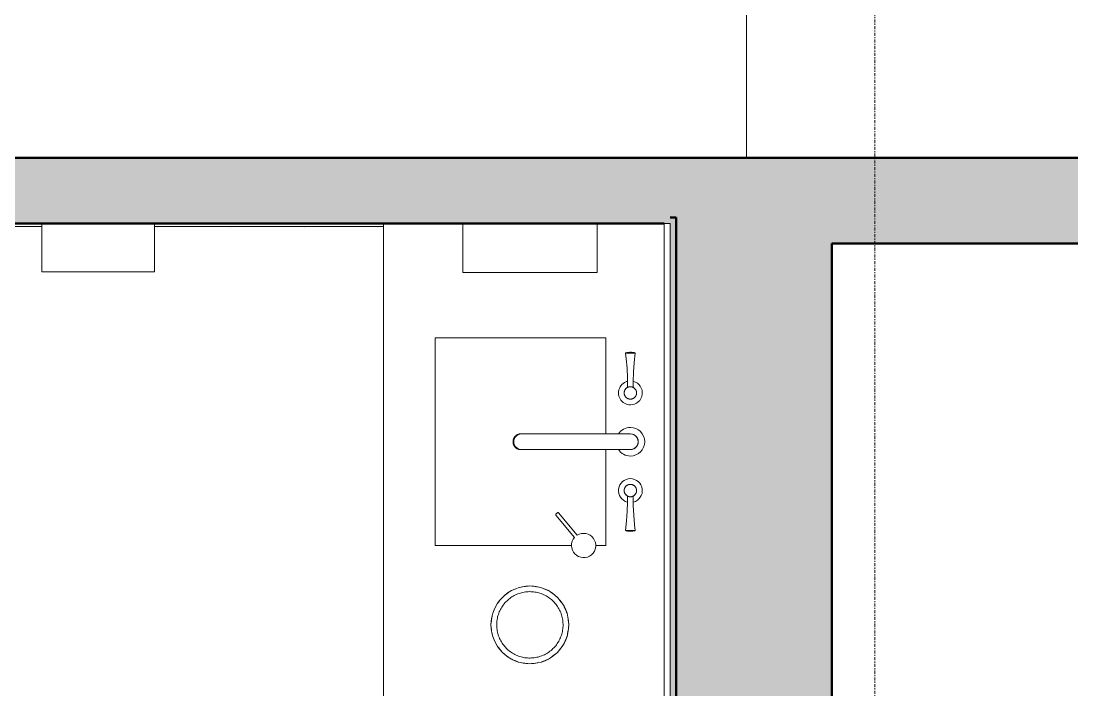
# Model space of a CAD drawing. Header units: inches. Extents: x -1106 to 1409, y -1111 to 918.
# Drawn here: x 545.2 to 631.3, y -92 to -37.2 of the extents above; entities that cross this region are included whole.
import ezdxf

# ---------------------------------------------------------------- set-up
doc = ezdxf.new("R2010")
doc.units = ezdxf.units.IN
doc.header["$MEASUREMENT"] = 0
doc.linetypes.add('Grid Line 1_4_', pattern=[0.4375, 0.25, -0.0625, 0.0625, -0.0625])
for name, color, linetype, lineweight in [('A-FLOR-LEVL', 51, 'Continuous', 9), ('A-WALL-PATT', 111, 'Continuous', 13), ('I-WALL', 2, 'Continuous', 13), ('P-SANR-FIXT', 6, 'Continuous', 9), ('Q-CASE', 31, 'Continuous', 9), ('Q-SPCQ', 91, 'Continuous', 13), ('S-GRID', 1, 'Continuous', 9)]:
    doc.layers.add(name, color=color, linetype=linetype, lineweight=lineweight)

# ---------------------------------------------------------------- blocks, each defined once
blk = doc.blocks.new('Dyson Airblade V AB12 - Airblade V AB12 White-1423792-7TH FLOOR TELECOM UNDERFLOOR ROUTING PLAN')
at = {"layer": 'Q-SPCQ', "color": 53, "lineweight": 9}
for p, q in [((546.936, -53.744), (546.936, -57.703)), ((546.936, -53.744), (546.936, -57.703)), ((556.147, -57.703), (556.147, -53.744)), ((556.147, -53.744), (556.147, -57.703)), ((546.936, -57.703), (556.147, -57.703)), ((556.147, -57.703), (546.936, -57.703))]:
    blk.add_line(p, q, dxfattribs=at)
blk = doc.blocks.new('Faucet-Bath_Deck-Mount_Transitional_Nexus_TB794DD_TOTO - TB794DD-V7-7TH FLOOR TELECOM UNDERFLOOR ROUTING PLAN')
at = {"layer": 'P-SANR-FIXT', "color": 53}
for p, q in [((-7.267, 0.314), (-7.267, 0.231)), ((-7.267, 0.231), (-7.267, 0.275)), ((7.267, 0.229), (7.267, 0.315)), ((-7.267, -0.231), (-7.267, -0.314)), ((7.267, -0.229), (7.267, -0.275)), ((7.267, -0.315), (7.267, -0.229)), ((-0.646, -1.855), (-0.646, -6.874)), ((0.646, -6.874), (0.646, -1.855)), ((-0.646, -8.905), (-0.646, -8.915)), ((-0.646, -8.915), (-0.646, -8.979)), ((0.646, -8.915), (0.646, -8.905)), ((0.646, -8.979), (0.646, -8.915))]:
    blk.add_line(p, q, dxfattribs=at)
at = {"layer": 'P-SANR-FIXT', "color": 53, "flags": 128}
for points in [[(-7.328, 0), (-7.326, 0.079), (-7.321, 0.157), (-7.313, 0.235), (-7.302, 0.313), (-7.293, 0.367)], [(-7.293, 0.367), (-7.293, 0.368), (-7.292, 0.369), (-7.292, 0.37), (-7.292, 0.371), (-7.291, 0.372), (-7.291, 0.373), (-7.291, 0.374), (-7.29, 0.375), (-7.289, 0.376), (-7.289, 0.377), (-7.288, 0.378), (-7.288, 0.379), (-7.287, 0.38), (-7.286, 0.381), (-7.285, 0.381), (-7.285, 0.382), (-7.284, 0.383), (-7.283, 0.384), (-7.282, 0.384), (-7.281, 0.385), (-7.28, 0.385), (-7.279, 0.386), (-7.278, 0.387), (-7.277, 0.387), (-7.276, 0.387), (-7.275, 0.388), (-7.274, 0.388), (-7.273, 0.388), (-7.272, 0.389), (-7.271, 0.389), (-7.27, 0.389), (-7.269, 0.389), (-7.268, 0.389), (-7.267, 0.389), (-7.267, 0.389)], [(-7.267, 0.389), (-6.488, 0.306), (-5.707, 0.254), (-4.924, 0.233), (-4.451, 0.236)], [(-3.491, 0), (-3.491, 0.02), (-3.493, 0.041), (-3.495, 0.061), (-3.497, 0.081), (-3.501, 0.101), (-3.506, 0.121), (-3.511, 0.141), (-3.517, 0.16), (-3.524, 0.179), (-3.531, 0.198), (-3.539, 0.217), (-3.548, 0.235), (-3.558, 0.253), (-3.569, 0.27), (-3.58, 0.287), (-3.592, 0.304), (-3.604, 0.32), (-3.617, 0.336), (-3.631, 0.351), (-3.645, 0.365), (-3.66, 0.379), (-3.676, 0.392), (-3.692, 0.405), (-3.708, 0.417), (-3.725, 0.428), (-3.742, 0.439), (-3.76, 0.449), (-3.778, 0.458), (-3.797, 0.467), (-3.816, 0.474), (-3.835, 0.481), (-3.854, 0.488), (-3.874, 0.493), (-3.893, 0.498), (-3.913, 0.502), (-3.934, 0.505), (-3.954, 0.507), (-3.974, 0.508), (-3.995, 0.509), (-4.015, 0.509), (-4.035, 0.508), (-4.055, 0.506), (-4.076, 0.503), (-4.096, 0.5), (-4.116, 0.496), (-4.135, 0.491), (-4.155, 0.485), (-4.174, 0.478), (-4.193, 0.471), (-4.212, 0.463), (-4.23, 0.454), (-4.248, 0.444), (-4.266, 0.434), (-4.283, 0.423), (-4.3, 0.412), (-4.316, 0.399), (-4.332, 0.386), (-4.347, 0.373), (-4.361, 0.359), (-4.375, 0.344), (-4.389, 0.329), (-4.402, 0.313), (-4.414, 0.296), (-4.425, 0.28), (-4.436, 0.262), (-4.446, 0.245), (-4.456, 0.227), (-4.464, 0.208), (-4.472, 0.19), (-4.48, 0.171), (-4.486, 0.151), (-4.492, 0.132), (-4.497, 0.112), (-4.501, 0.092), (-4.504, 0.072), (-4.506, 0.052), (-4.508, 0.031), (-4.509, 0.011), (-4.509, 0)], [(4.509, 0), (4.509, 0.02), (4.507, 0.041), (4.505, 0.061), (4.503, 0.081), (4.499, 0.101), (4.494, 0.121), (4.489, 0.141), (4.483, 0.16), (4.476, 0.179), (4.469, 0.198), (4.461, 0.217), (4.452, 0.235), (4.442, 0.253), (4.431, 0.27), (4.42, 0.287), (4.408, 0.304), (4.396, 0.32), (4.383, 0.336), (4.369, 0.351), (4.355, 0.365), (4.34, 0.379), (4.324, 0.392), (4.308, 0.405), (4.292, 0.417), (4.275, 0.428), (4.258, 0.439), (4.24, 0.449), (4.222, 0.458), (4.203, 0.467), (4.184, 0.474), (4.165, 0.481), (4.146, 0.488), (4.126, 0.493), (4.107, 0.498), (4.087, 0.502), (4.066, 0.505), (4.046, 0.507), (4.026, 0.508), (4.005, 0.509), (3.985, 0.509), (3.965, 0.508), (3.945, 0.506), (3.924, 0.503), (3.904, 0.5), (3.884, 0.496), (3.865, 0.491), (3.845, 0.485), (3.826, 0.478), (3.807, 0.471), (3.788, 0.463), (3.77, 0.454), (3.752, 0.444), (3.734, 0.434), (3.717, 0.423), (3.7, 0.412), (3.684, 0.399), (3.668, 0.386), (3.653, 0.373), (3.639, 0.359), (3.625, 0.344), (3.611, 0.329), (3.598, 0.313), (3.586, 0.296), (3.575, 0.28), (3.564, 0.262), (3.554, 0.245), (3.544, 0.227), (3.536, 0.208), (3.528, 0.19), (3.52, 0.171), (3.514, 0.151), (3.508, 0.132), (3.503, 0.112), (3.499, 0.092), (3.496, 0.072), (3.494, 0.052), (3.492, 0.031), (3.491, 0.011), (3.491, 0)], [(4.451, 0.236), (5.234, 0.238), (6.017, 0.271), (6.797, 0.335), (7.267, 0.389)], [(7.267, 0.389), (7.268, 0.389), (7.269, 0.389), (7.27, 0.389), (7.271, 0.389), (7.272, 0.389), (7.273, 0.389), (7.274, 0.388), (7.275, 0.388), (7.276, 0.388), (7.277, 0.387), (7.278, 0.387), (7.279, 0.386), (7.28, 0.386), (7.281, 0.385), (7.282, 0.384), (7.283, 0.384), (7.284, 0.383), (7.284, 0.382), (7.285, 0.382), (7.286, 0.381), (7.287, 0.38), (7.287, 0.379), (7.288, 0.378), (7.289, 0.378), (7.289, 0.377), (7.29, 0.376), (7.29, 0.375), (7.291, 0.374), (7.291, 0.373), (7.292, 0.372), (7.292, 0.371), (7.292, 0.37), (7.293, 0.369), (7.293, 0.368), (7.293, 0.367)], [(7.293, 0.367), (7.306, 0.29), (7.316, 0.212), (7.323, 0.134), (7.327, 0.055), (7.328, 0)], [(7.328, 0), (7.326, -0.079), (7.321, -0.157), (7.313, -0.235), (7.302, -0.313), (7.293, -0.367)], [(-7.293, -0.367), (-7.306, -0.29), (-7.316, -0.212), (-7.323, -0.133), (-7.327, -0.055), (-7.328, 0)], [(-7.267, -0.389), (-7.268, -0.389), (-7.269, -0.389), (-7.27, -0.389), (-7.271, -0.389), (-7.272, -0.389), (-7.273, -0.389), (-7.274, -0.388), (-7.275, -0.388), (-7.276, -0.388), (-7.277, -0.387), (-7.278, -0.387), (-7.279, -0.386), (-7.28, -0.386), (-7.281, -0.385), (-7.282, -0.384), (-7.283, -0.384), (-7.284, -0.383), (-7.284, -0.382), (-7.285, -0.382), (-7.286, -0.381), (-7.287, -0.38), (-7.287, -0.379), (-7.288, -0.378), (-7.289, -0.377), (-7.289, -0.377), (-7.29, -0.376), (-7.29, -0.375), (-7.291, -0.374), (-7.291, -0.373), (-7.292, -0.372), (-7.292, -0.371), (-7.292, -0.37), (-7.293, -0.369), (-7.293, -0.367), (-7.293, -0.367)], [(-4.451, -0.236), (-5.234, -0.238), (-6.017, -0.271), (-6.797, -0.335), (-7.267, -0.389)], [(-4.509, 0), (-4.509, -0.02), (-4.507, -0.041), (-4.505, -0.061), (-4.503, -0.081), (-4.499, -0.101), (-4.494, -0.121), (-4.489, -0.141), (-4.483, -0.16), (-4.476, -0.179), (-4.469, -0.198), (-4.461, -0.217), (-4.452, -0.235), (-4.442, -0.253), (-4.431, -0.27), (-4.42, -0.287), (-4.408, -0.304), (-4.396, -0.32), (-4.383, -0.336), (-4.369, -0.351), (-4.355, -0.365), (-4.34, -0.379), (-4.324, -0.392), (-4.308, -0.405), (-4.292, -0.417), (-4.275, -0.428), (-4.258, -0.439), (-4.24, -0.449), (-4.222, -0.458), (-4.203, -0.467), (-4.184, -0.474), (-4.165, -0.481), (-4.146, -0.488), (-4.126, -0.493), (-4.107, -0.498), (-4.087, -0.502), (-4.066, -0.505), (-4.046, -0.507), (-4.026, -0.508), (-4.005, -0.509), (-3.985, -0.509), (-3.965, -0.508), (-3.945, -0.506), (-3.924, -0.503), (-3.904, -0.5), (-3.884, -0.496), (-3.865, -0.491), (-3.845, -0.485), (-3.826, -0.478), (-3.807, -0.471), (-3.788, -0.463), (-3.77, -0.454), (-3.752, -0.444), (-3.734, -0.434), (-3.717, -0.423), (-3.7, -0.412), (-3.684, -0.399), (-3.668, -0.386), (-3.653, -0.373), (-3.639, -0.359), (-3.625, -0.344), (-3.611, -0.329), (-3.598, -0.313), (-3.586, -0.296), (-3.575, -0.28), (-3.564, -0.262), (-3.554, -0.245), (-3.544, -0.227), (-3.536, -0.208), (-3.528, -0.19), (-3.52, -0.171), (-3.514, -0.151), (-3.508, -0.132), (-3.503, -0.112), (-3.499, -0.092), (-3.496, -0.072), (-3.494, -0.052), (-3.492, -0.031), (-3.491, -0.011), (-3.491, 0)], [(-0.646, 0), (-0.646, -0.002), (-0.646, -0.006), (-0.646, -0.014), (-0.646, -0.025), (-0.646, -0.039), (-0.646, -0.056), (-0.646, -0.076), (-0.646, -0.099), (-0.646, -0.125), (-0.646, -0.155), (-0.646, -0.186), (-0.646, -0.221), (-0.646, -0.259), (-0.646, -0.299), (-0.646, -0.342), (-0.646, -0.387), (-0.646, -0.435), (-0.646, -0.486), (-0.646, -0.539), (-0.646, -0.594), (-0.646, -0.651), (-0.646, -0.71), (-0.646, -0.772), (-0.646, -0.835), (-0.646, -0.9), (-0.646, -0.967), (-0.646, -1.035), (-0.646, -1.105), (-0.646, -1.176), (-0.646, -1.248), (-0.646, -1.322), (-0.646, -1.396), (-0.646, -1.472), (-0.646, -1.548), (-0.646, -1.625), (-0.646, -1.702), (-0.646, -1.78), (-0.646, -1.855)], [(0.646, -1.855), (0.646, -1.777), (0.646, -1.699), (0.646, -1.622), (0.646, -1.545), (0.646, -1.469), (0.646, -1.393), (0.646, -1.319), (0.646, -1.245), (0.646, -1.173), (0.646, -1.102), (0.646, -1.032), (0.646, -0.964), (0.646, -0.897), (0.646, -0.832), (0.646, -0.769), (0.646, -0.708), (0.646, -0.649), (0.646, -0.591), (0.646, -0.537), (0.646, -0.484), (0.646, -0.433), (0.646, -0.386), (0.646, -0.34), (0.646, -0.297), (0.646, -0.257), (0.646, -0.22), (0.646, -0.185), (0.646, -0.153), (0.646, -0.124), (0.646, -0.098), (0.646, -0.075), (0.646, -0.055), (0.646, -0.038), (0.646, -0.025), (0.646, -0.014), (0.646, -0.006), (0.646, -0.001), (0.646, 0)], [(3.491, 0), (3.491, -0.02), (3.493, -0.041), (3.495, -0.061), (3.497, -0.081), (3.501, -0.101), (3.506, -0.121), (3.511, -0.141), (3.517, -0.16), (3.524, -0.179), (3.531, -0.198), (3.539, -0.217), (3.548, -0.235), (3.558, -0.253), (3.569, -0.27), (3.58, -0.287), (3.592, -0.304), (3.604, -0.32), (3.617, -0.336), (3.631, -0.351), (3.645, -0.365), (3.66, -0.379), (3.676, -0.392), (3.692, -0.405), (3.708, -0.417), (3.725, -0.428), (3.742, -0.439), (3.76, -0.449), (3.778, -0.458), (3.797, -0.467), (3.816, -0.474), (3.835, -0.481), (3.854, -0.488), (3.874, -0.493), (3.893, -0.498), (3.913, -0.502), (3.934, -0.505), (3.954, -0.507), (3.974, -0.508), (3.995, -0.509), (4.015, -0.509), (4.035, -0.508), (4.055, -0.506), (4.076, -0.503), (4.096, -0.5), (4.116, -0.496), (4.135, -0.491), (4.155, -0.485), (4.174, -0.478), (4.193, -0.471), (4.212, -0.463), (4.23, -0.454), (4.248, -0.444), (4.266, -0.434), (4.283, -0.423), (4.3, -0.412), (4.316, -0.399), (4.332, -0.386), (4.347, -0.373), (4.361, -0.359), (4.375, -0.344), (4.389, -0.329), (4.402, -0.313), (4.414, -0.296), (4.425, -0.28), (4.436, -0.262), (4.446, -0.245), (4.456, -0.227), (4.464, -0.208), (4.472, -0.19), (4.48, -0.171), (4.486, -0.151), (4.492, -0.132), (4.497, -0.112), (4.501, -0.092), (4.504, -0.072), (4.506, -0.052), (4.508, -0.031), (4.509, -0.011), (4.509, 0)], [(7.267, -0.389), (6.488, -0.306), (5.707, -0.254), (4.924, -0.233), (4.451, -0.236)], [(7.293, -0.367), (7.293, -0.368), (7.292, -0.369), (7.292, -0.37), (7.292, -0.372), (7.291, -0.373), (7.291, -0.374), (7.29, -0.374), (7.29, -0.375), (7.289, -0.376), (7.289, -0.377), (7.288, -0.378), (7.288, -0.379), (7.287, -0.38), (7.286, -0.381), (7.285, -0.381), (7.285, -0.382), (7.284, -0.383), (7.283, -0.384), (7.282, -0.384), (7.281, -0.385), (7.28, -0.385), (7.279, -0.386), (7.278, -0.387), (7.277, -0.387), (7.276, -0.387), (7.275, -0.388), (7.274, -0.388), (7.273, -0.388), (7.272, -0.389), (7.271, -0.389), (7.27, -0.389), (7.269, -0.389), (7.268, -0.389), (7.267, -0.389), (7.267, -0.389)], [(-0.646, -6.874), (-0.646, -6.952), (-0.646, -7.03), (-0.646, -7.108), (-0.646, -7.186), (-0.646, -7.264), (-0.646, -7.341), (-0.646, -7.418), (-0.646, -7.494), (-0.646, -7.569), (-0.646, -7.643), (-0.646, -7.716), (-0.646, -7.788), (-0.646, -7.859), (-0.646, -7.928), (-0.646, -7.995), (-0.646, -8.061), (-0.646, -8.126), (-0.646, -8.188), (-0.646, -8.249), (-0.646, -8.307), (-0.646, -8.363), (-0.646, -8.417), (-0.646, -8.469), (-0.646, -8.519), (-0.646, -8.566), (-0.646, -8.61), (-0.646, -8.652), (-0.646, -8.691), (-0.646, -8.727), (-0.646, -8.761), (-0.646, -8.792), (-0.646, -8.819), (-0.646, -8.844), (-0.646, -8.866), (-0.646, -8.885), (-0.646, -8.901), (-0.646, -8.905)], [(0.646, -8.905), (0.646, -8.891), (0.646, -8.873), (0.646, -8.852), (0.646, -8.828), (0.646, -8.801), (0.646, -8.771), (0.646, -8.739), (0.646, -8.703), (0.646, -8.665), (0.646, -8.624), (0.646, -8.58), (0.646, -8.534), (0.646, -8.486), (0.646, -8.435), (0.646, -8.381), (0.646, -8.326), (0.646, -8.268), (0.646, -8.208), (0.646, -8.146), (0.646, -8.082), (0.646, -8.017), (0.646, -7.95), (0.646, -7.881), (0.646, -7.811), (0.646, -7.74), (0.646, -7.667), (0.646, -7.593), (0.646, -7.518), (0.646, -7.443), (0.646, -7.366), (0.646, -7.289), (0.646, -7.212), (0.646, -7.134), (0.646, -7.056), (0.646, -6.977), (0.646, -6.899), (0.646, -6.874)], [(-0.646, -8.979), (-0.646, -9.004), (-0.644, -9.03), (-0.641, -9.055), (-0.638, -9.081), (-0.633, -9.106), (-0.628, -9.13), (-0.621, -9.155), (-0.613, -9.179), (-0.605, -9.204), (-0.595, -9.227), (-0.584, -9.25), (-0.573, -9.273), (-0.561, -9.296), (-0.547, -9.318), (-0.533, -9.339), (-0.518, -9.36), (-0.502, -9.38), (-0.486, -9.399), (-0.468, -9.418), (-0.45, -9.436), (-0.431, -9.454), (-0.411, -9.47), (-0.391, -9.486), (-0.37, -9.501), (-0.349, -9.515), (-0.327, -9.529), (-0.304, -9.541), (-0.281, -9.553), (-0.258, -9.563), (-0.234, -9.573), (-0.21, -9.582), (-0.185, -9.589), (-0.16, -9.596), (-0.135, -9.602), (-0.11, -9.607), (-0.084, -9.611), (-0.059, -9.613), (-0.033, -9.615), (-0.007, -9.616), (0, -9.616)], [(0, -9.616), (0.026, -9.616), (0.052, -9.614), (0.077, -9.612), (0.103, -9.608), (0.128, -9.603), (0.153, -9.598), (0.178, -9.591), (0.203, -9.584), (0.227, -9.575), (0.251, -9.566), (0.275, -9.555), (0.298, -9.544), (0.321, -9.532), (0.343, -9.519), (0.365, -9.505), (0.386, -9.49), (0.406, -9.475), (0.426, -9.458), (0.445, -9.441), (0.463, -9.423), (0.481, -9.404), (0.498, -9.385), (0.514, -9.365), (0.529, -9.345), (0.544, -9.323), (0.557, -9.302), (0.57, -9.279), (0.581, -9.257), (0.592, -9.234), (0.602, -9.21), (0.611, -9.186), (0.619, -9.162), (0.626, -9.137), (0.632, -9.112), (0.637, -9.087), (0.641, -9.062), (0.643, -9.037), (0.645, -9.011), (0.646, -8.986), (0.646, -8.979)]]:
    blk.add_lwpolyline(points, dxfattribs=at)
at = {"layer": 'P-SANR-FIXT', "color": 53}
for centre, radius, start, end in [((-4, 0), 0.979, 0, 165), ((0, 0), 1.174, 0, 180), ((4, 0), 0.979, 15, 180), ((-4, 0), 0.509, 166.18526, 180), ((-4, 0), 0.509, 76.87909, 164.2558), ((-4, 0), 0.509, 0, 75), ((0, 0), 0.646, 90, 195), ((0, 0), 0.644, 360, 180), ((0, 0), 0.646, 348.7314, 90), ((4, 0), 0.979, 180, 345), ((4, 0), 0.509, 15.7442, 180), ((4, 0), 0.509, 360, 13.81474), ((-4, 0), 0.979, 195, 210), ((-4, 0), 0.979, 210.23823, 329.76177), ((-4, 0), 0.509, 180, 193.81474), ((-4, 0), 0.509, 195.7442, 255), ((-4, 0), 0.509, 255.76094, 0), ((-4, 0), 0.979, 330, 360), ((0, 0), 1.174, 180, 237.17584), ((0, 0), 0.644, 180, 195), ((0, 0), 0.644, 350.61143, 360), ((0, 0), 1.174, 302.82416, 360), ((4, 0), 0.509, 180, 344.2558), ((4, 0), 0.509, 346.18526, 360)]:
    blk.add_arc(centre, radius, start, end, dxfattribs=at)
for major_axis, start_param, end_param in [((-0.646, 0), 6.169751, 7.853982), ((0.646, 0), 3.141593, 3.355129), ((0.646, 0), 4.712389, 6.407113)]:
    blk.add_ellipse((0, -8.915), major_axis=major_axis, ratio=0.985556, start_param=start_param, end_param=end_param, dxfattribs=at)
for points in [[(-7.267, 0.387), (-7.266, 0.386), (-7.265, 0.383), (-7.263, 0.38)], [(-7.267, 0.381), (-7.267, 0.378), (-7.267, 0.371), (-7.265, 0.361), (-7.263, 0.355)], [(-7.267, 0.355), (-7.267, 0.35), (-7.267, 0.337), (-7.265, 0.322), (-7.263, 0.313)], [(-7.263, 0.23), (-7.265, 0.219), (-7.267, 0.197), (-7.267, 0.172), (-7.267, 0.16)], [(-7.263, 0.159), (-7.265, 0.147), (-7.267, 0.122), (-7.267, 0.095), (-7.267, 0.082)], [(-7.263, 0.082), (-7.265, 0.068), (-7.267, 0.041), (-7.267, 0.014), (-7.267, 0)], [(7.263, 0.38), (7.265, 0.383), (7.266, 0.386), (7.267, 0.387)], [(7.263, 0.355), (7.265, 0.361), (7.267, 0.371), (7.267, 0.378), (7.267, 0.381)], [(7.263, 0.315), (7.265, 0.323), (7.267, 0.338), (7.267, 0.35), (7.267, 0.356)], [(7.267, 0.158), (7.267, 0.171), (7.267, 0.195), (7.265, 0.218), (7.263, 0.228)], [(7.267, 0.081), (7.267, 0.094), (7.267, 0.12), (7.265, 0.146), (7.263, 0.158)], [(7.267, 0), (7.267, 0.014), (7.267, 0.041), (7.265, 0.068), (7.263, 0.081)], [(-7.267, 0), (-7.267, -0.014), (-7.267, -0.041), (-7.265, -0.068), (-7.263, -0.082)], [(-7.267, -0.082), (-7.267, -0.095), (-7.267, -0.122), (-7.265, -0.147), (-7.263, -0.159)], [(-7.267, -0.16), (-7.267, -0.172), (-7.267, -0.197), (-7.265, -0.219), (-7.263, -0.23)], [(-7.263, -0.313), (-7.265, -0.322), (-7.267, -0.337), (-7.267, -0.35), (-7.267, -0.355)], [(-7.263, -0.355), (-7.265, -0.361), (-7.267, -0.371), (-7.267, -0.378), (-7.267, -0.381)], [(-7.267, -0.387), (-7.266, -0.386), (-7.265, -0.383), (-7.263, -0.38)], [(-7.263, -0.38), (-7.265, -0.383), (-7.266, -0.386), (-7.267, -0.387)], [(7.263, -0.081), (7.265, -0.068), (7.267, -0.041), (7.267, -0.014), (7.267, 0)], [(7.263, -0.158), (7.265, -0.146), (7.267, -0.12), (7.267, -0.094), (7.267, -0.081)], [(7.263, -0.228), (7.265, -0.218), (7.267, -0.195), (7.267, -0.171), (7.267, -0.158)], [(7.267, -0.356), (7.267, -0.35), (7.267, -0.338), (7.265, -0.323), (7.263, -0.315)], [(7.267, -0.381), (7.267, -0.378), (7.267, -0.371), (7.265, -0.361), (7.263, -0.355)], [(7.263, -0.38), (7.265, -0.383), (7.266, -0.386), (7.267, -0.387)], [(7.267, -0.389), (7.267, -0.389), (7.267, -0.388), (7.265, -0.383), (7.263, -0.38)]]:
    blk.add_open_spline(points, degree=3, dxfattribs=at)
for points, knots in [([(-4.453, 0.232), (-4.454, 0.231), (-4.456, 0.226), (-4.462, 0.213), (-4.47, 0.196), (-4.478, 0.176), (-4.488, 0.145), (-4.503, 0.086), (-4.509, 0.036), (-4.509, 0)], [0.5555556, 0.5555556, 0.5555556, 0.5555556, 0.5833333, 0.6527778, 0.6875, 0.7222222, 0.7916667, 0.8611111, 1, 1, 1, 1]), ([(4.509, 0), (4.509, 0.029), (4.504, 0.083), (4.489, 0.143), (4.476, 0.181), (4.468, 0.201), (4.462, 0.213), (4.457, 0.224), (4.454, 0.23), (4.453, 0.232)], [0, 0, 0, 0, 0.1111111, 0.2222222, 0.2777778, 0.3333333, 0.3611111, 0.3888889, 0.4444444, 0.4444444, 0.4444444, 0.4444444]), ([(-4.509, 0), (-4.509, -0.029), (-4.504, -0.083), (-4.489, -0.143), (-4.476, -0.181), (-4.468, -0.201), (-4.462, -0.213), (-4.457, -0.224), (-4.454, -0.23), (-4.453, -0.232)], [0, 0, 0, 0, 0.1111111, 0.2222222, 0.2777778, 0.3333333, 0.3611111, 0.3888889, 0.4444444, 0.4444444, 0.4444444, 0.4444444]), ([(4.453, -0.232), (4.454, -0.231), (4.456, -0.226), (4.462, -0.213), (4.47, -0.196), (4.478, -0.176), (4.488, -0.145), (4.503, -0.086), (4.509, -0.036), (4.509, 0)], [0.5555556, 0.5555556, 0.5555556, 0.5555556, 0.5833333, 0.6527778, 0.6875, 0.7222222, 0.7916667, 0.8611111, 1, 1, 1, 1])]:
    blk.add_open_spline(points, degree=3, knots=knots, dxfattribs=at)
blk = doc.blocks.new('Sink-Undercounter-Kohler-Caxton-2210 - Vitreous_China-0-White-2565048-7TH FLOOR TELECOM UNDERFLOOR ROUTING PLAN')
at = {"layer": 'P-SANR-FIXT'}
for p, q in [((-0.646, 7), (-8.5, 7)), ((-8.5, 7), (-8.5, -7)), ((8.5, 7), (0.645, 7)), ((8.5, 6.16), (8.5, 7)), ((8.5, -7), (8.5, 4.18)), ((-8.5, -7), (8.5, -7))]:
    blk.add_line(p, q, dxfattribs=at)
blk = doc.blocks.new('Accessory-Soap_Dispenser-KOHLER-Contemporary-K-1895 - Not a Type - See Type Catalog-2570115-7TH FLOOR TELECOM UNDERFLOOR ROUTING PLAN')
at = {"layer": 'Q-SPCQ', "lineweight": 9}
for p, q in [((-0.139, -0.985), (-0.139, -3.378)), ((0.139, -3.378), (0.139, -0.985))]:
    blk.add_line(p, q, dxfattribs=at)
for centre, radius, start, end in [((0, 0), 0.995, 278.01769, 261.98231), ((-0.096, -3.378), 0.0427, 180, 246.69916), ((-0.019, -3.199), 0.238, 246.69916, 258.47173), ((-0.011, -3.16), 0.277, 258.47173, 268.54538), ((0, -2.846), 0.592, 268.23769, 271.99398), ((0.011, -3.16), 0.277, 271.99398, 281.52827), ((0.019, -3.199), 0.238, 281.52827, 293.30084), ((0.096, -3.378), 0.0427, 293.30084, 0)]:
    blk.add_arc(centre, radius, start, end, dxfattribs=at)
blk = doc.blocks.new('Circular_Waste-Receptacle_Bobrick_B-529 - B-529-V9-7TH FLOOR TELECOM UNDERFLOOR ROUTING PLAN')
at = {"layer": 'Q-SPCQ', "color": 53, "lineweight": 9, "flags": 128}
for points in [[(-2.719, 0), (-2.717, 0.109), (-2.71, 0.217), (-2.699, 0.325), (-2.684, 0.433), (-2.665, 0.54), (-2.641, 0.646), (-2.613, 0.751), (-2.581, 0.855), (-2.544, 0.958), (-2.504, 1.059), (-2.46, 1.158), (-2.412, 1.255), (-2.359, 1.351), (-2.303, 1.444), (-2.244, 1.535), (-2.181, 1.624), (-2.114, 1.71), (-2.044, 1.793), (-1.971, 1.873), (-1.894, 1.95), (-1.815, 2.024), (-1.732, 2.095), (-1.647, 2.163), (-1.559, 2.227), (-1.469, 2.288), (-1.376, 2.345), (-1.281, 2.398), (-1.185, 2.447), (-1.086, 2.493), (-0.985, 2.534), (-0.883, 2.571), (-0.78, 2.605), (-0.675, 2.634), (-0.569, 2.659), (-0.462, 2.679), (-0.355, 2.696), (-0.247, 2.708), (-0.138, 2.715), (-0.029, 2.719), (0.079, 2.718), (0.188, 2.712), (0.296, 2.703), (0.404, 2.689), (0.511, 2.67), (0.618, 2.648), (0.723, 2.621), (0.827, 2.59), (0.93, 2.555), (1.032, 2.515), (1.131, 2.472), (1.229, 2.425), (1.325, 2.374), (1.419, 2.319), (1.511, 2.26), (1.6, 2.198), (1.687, 2.132), (1.771, 2.063), (1.852, 1.991), (1.93, 1.915), (2.005, 1.836), (2.077, 1.755), (2.145, 1.67), (2.21, 1.583), (2.272, 1.494), (2.33, 1.402), (2.384, 1.307), (2.434, 1.211), (2.481, 1.113), (2.523, 1.012), (2.562, 0.911), (2.596, 0.808), (2.626, 0.703), (2.652, 0.598), (2.674, 0.491), (2.692, 0.384), (2.705, 0.276), (2.714, 0.167), (2.718, 0.059), (2.719, 0)], [(-1.701, 2.678), (-1.763, 2.638), (-1.867, 2.566), (-1.969, 2.489), (-2.067, 2.408), (-2.126, 2.355)], [(-0.966, 3.023), (-1.086, 2.982), (-1.204, 2.936), (-1.321, 2.885), (-1.435, 2.83)], [(-0.134, 3.17), (-0.219, 3.166), (-0.346, 3.154), (-0.472, 3.138), (-0.597, 3.117), (-0.693, 3.096)], [(0.664, 3.103), (0.539, 3.127), (0.414, 3.146), (0.288, 3.16), (0.161, 3.169)], [(1.47, 2.812), (1.383, 2.856), (1.267, 2.909), (1.15, 2.958), (1.031, 3.001), (0.95, 3.027)], [(2.118, 2.363), (2.022, 2.446), (1.922, 2.525), (1.82, 2.6), (1.715, 2.67)], [(-2.34, 2.143), (-2.424, 2.048), (-2.504, 1.95), (-2.58, 1.848), (-2.652, 1.743)], [(2.68, 1.698), (2.619, 1.792), (2.545, 1.895), (2.467, 1.995), (2.386, 2.092), (2.336, 2.146)], [(-2.812, 1.468), (-2.841, 1.413), (-2.895, 1.299), (-2.945, 1.182), (-2.99, 1.063), (-3.03, 0.944)], [(3.027, 0.95), (3.012, 0.998), (2.97, 1.118), (2.923, 1.236), (2.871, 1.352), (2.815, 1.465)], [(-3.096, 0.697), (-3.121, 0.573), (-3.142, 0.448), (-3.157, 0.322), (-3.167, 0.195), (-3.17, 0.134)], [(3.171, 0.128), (3.163, 0.254), (3.15, 0.38), (3.133, 0.506), (3.11, 0.63), (3.097, 0.691)], [(-3.171, -0.128), (-3.163, -0.254), (-3.15, -0.38), (-3.133, -0.506), (-3.11, -0.63), (-3.097, -0.691)], [(2.719, 0), (2.717, -0.109), (2.71, -0.217), (2.699, -0.325), (2.684, -0.433), (2.665, -0.54), (2.641, -0.646), (2.613, -0.751), (2.581, -0.855), (2.544, -0.958), (2.504, -1.059), (2.46, -1.158), (2.412, -1.255), (2.359, -1.351), (2.303, -1.444), (2.244, -1.535), (2.181, -1.624), (2.114, -1.71), (2.044, -1.793), (1.971, -1.873), (1.894, -1.95), (1.815, -2.024), (1.732, -2.095), (1.647, -2.163), (1.559, -2.227), (1.469, -2.288), (1.376, -2.345), (1.281, -2.398), (1.185, -2.447), (1.086, -2.493), (0.985, -2.534), (0.883, -2.571), (0.78, -2.605), (0.675, -2.634), (0.569, -2.659), (0.462, -2.679), (0.355, -2.696), (0.247, -2.708), (0.138, -2.715), (0.029, -2.719), (-0.079, -2.718), (-0.188, -2.712), (-0.296, -2.703), (-0.404, -2.689), (-0.511, -2.67), (-0.618, -2.648), (-0.723, -2.621), (-0.827, -2.59), (-0.93, -2.555), (-1.032, -2.515), (-1.131, -2.472), (-1.229, -2.425), (-1.325, -2.374), (-1.419, -2.319), (-1.511, -2.26), (-1.6, -2.198), (-1.687, -2.132), (-1.771, -2.063), (-1.852, -1.991), (-1.93, -1.915), (-2.005, -1.836), (-2.077, -1.755), (-2.145, -1.67), (-2.21, -1.583), (-2.272, -1.494), (-2.33, -1.402), (-2.384, -1.307), (-2.434, -1.211), (-2.481, -1.113), (-2.523, -1.012), (-2.562, -0.911), (-2.596, -0.808), (-2.626, -0.703), (-2.652, -0.598), (-2.674, -0.491), (-2.692, -0.384), (-2.705, -0.276), (-2.714, -0.167), (-2.718, -0.059), (-2.719, 0)], [(3.096, -0.697), (3.121, -0.573), (3.142, -0.448), (3.157, -0.322), (3.167, -0.195), (3.17, -0.134)], [(-3.027, -0.95), (-3.012, -0.998), (-2.97, -1.118), (-2.923, -1.236), (-2.871, -1.352), (-2.815, -1.465)], [(-2.68, -1.698), (-2.619, -1.792), (-2.545, -1.895), (-2.467, -1.995), (-2.386, -2.092), (-2.336, -2.146)], [(2.812, -1.468), (2.841, -1.413), (2.895, -1.299), (2.945, -1.182), (2.99, -1.063), (3.03, -0.944)], [(-2.126, -2.356), (-2.118, -2.363), (-2.022, -2.446), (-1.922, -2.525), (-1.82, -2.6), (-1.715, -2.67)], [(1.701, -2.678), (1.763, -2.638), (1.867, -2.566), (1.969, -2.489), (2.067, -2.408), (2.149, -2.334)], [(2.34, -2.143), (2.424, -2.048), (2.504, -1.95), (2.58, -1.848), (2.652, -1.743)], [(-1.47, -2.812), (-1.383, -2.856), (-1.267, -2.909), (-1.15, -2.958), (-1.031, -3.001), (-0.95, -3.027)], [(-0.664, -3.103), (-0.539, -3.127), (-0.414, -3.146), (-0.288, -3.16), (-0.161, -3.169)], [(0.134, -3.17), (0.219, -3.166), (0.346, -3.154), (0.472, -3.138), (0.597, -3.117), (0.693, -3.096)], [(0.966, -3.023), (1.086, -2.982), (1.204, -2.936), (1.321, -2.885), (1.435, -2.83)]]:
    blk.add_lwpolyline(points, dxfattribs=at)
at = {"layer": 'Q-SPCQ', "color": 53, "lineweight": 9}
for start, end in [(360, 180), (180, 360)]:
    blk.add_arc((0, 0), 3.187, start, end, dxfattribs=at)
blk = doc.blocks.new('FP_22-7TH FLOOR TELECOM UNDERFLOOR ROUTING PLAN')
at = {"layer": 'A-WALL-PATT', "color": 254, "lineweight": 9}
for p, q in [((508.417, -54.042), (508.417, -54.053)), ((514.417, -54.042), (514.417, -54.053)), ((520.417, -54.042), (520.417, -54.053)), ((526.417, -54.042), (526.417, -54.053)), ((532.417, -54.042), (532.417, -54.053)), ((538.417, -54.042), (538.417, -54.053)), ((544.417, -54.042), (544.417, -54.053)), ((556.417, -54.042), (556.417, -54.053)), ((562.417, -54.042), (562.417, -54.053)), ((568.417, -54.042), (568.417, -54.053)), ((574.417, -54.042), (574.417, -54.053))]:
    blk.add_line(p, q, dxfattribs=at)
blk = doc.blocks.new('Basic Wall _ Wall Tile - Restroom 3x6  - 1_2_ Higher - ___-2704834-7TH FLOOR TELECOM UNDERFLOOR ROUTING PLAN')
at = {"layer": 'I-WALL', "color": 253}
for p, q in [((504.667, -53.994), (504.667, -53.744)), ((504.667, -53.994), (546.936, -53.994)), ((556.147, -53.994), (574.917, -53.994))]:
    blk.add_line(p, q, dxfattribs=at)
blk.add_blockref('FP_22-7TH FLOOR TELECOM UNDERFLOOR ROUTING PLAN', (0, 0), dxfattribs=at)
blk = doc.blocks.new('Bradley-Washroom_Accessories-Towel_Dispensers-250-33 - Bradley-Washroom_Accessories-Towel_Dispensers-250-33-2747052-7TH FLOOR TELECOM UNDERFLOOR ROUTING PLAN')
at = {"layer": 'Q-SPCQ', "color": 53, "lineweight": 9}
for p, q in [((344.93, -197.244), (348.93, -197.244)), ((344.93, -208.244), (344.93, -197.244)), ((348.93, -208.244), (344.93, -208.244))]:
    blk.add_line(p, q, dxfattribs=at)
blk = doc.blocks.new('Mirror with Frame - MEN 713-2824734-7TH FLOOR TELECOM UNDERFLOOR ROUTING PLAN')
at = {"layer": 'Q-SPCQ', "color": 53, "lineweight": 9}
for p, q in [((-45.474, 0.75), (-45.474, 0.25)), ((47.401, 0.25), (47.401, 0.75))]:
    blk.add_line(p, q, dxfattribs=at)
at = {"layer": 'Q-SPCQ', "lineweight": 9}
for p, q in [((-45.474, 0.75), (47.401, 0.75)), ((-45.474, 0.75), (-45.474, 0.25)), ((47.401, 0.25), (-45.474, 0.25)), ((47.401, 0.25), (47.401, 0.75))]:
    blk.add_line(p, q, dxfattribs=at)
blk = doc.blocks.new('18433_1 - AEO NY - CENTRAL_rvt-1-7TH FLOOR TELECOM UNDERFLOOR ROUTING PLAN')
at = {"layer": 'A-WALL-PATT'}
h = blk.add_hatch(color=253, dxfattribs=at)
h.paths.add_polyline_path([(598.917, -53.244), (598.917, -48.369), (504.417, -48.369), (504.417, -53.244), (593.25, -53.244)], flags=0)
h.paths.add_polyline_path([(464.417, -53.244), (464.417, -48.369), (456.667, -48.369), (456.667, -53.244), (461.417, -53.244)], flags=0)
for points in [[(598.917, -217.244), (603.18, -217.244), (603.18, -215.244), (611.667, -215.244), (611.667, -48.369), (598.917, -48.369), (598.917, -207.88)], [(638.266, -55.369), (638.266, -48.369), (611.667, -48.369), (611.667, -55.369), (615.805, -55.369)]]:
    blk.add_hatch(color=253, dxfattribs=at).paths.add_polyline_path(points, flags=0)
at = {"layer": 'A-WALL-PATT', "lineweight": 5}
for points in [[(597.917, -53.744), (597.917, -53.744), (598.417, -53.744), (598.417, -53.244), (504.667, -53.244), (504.667, -53.744), (593.25, -53.744)], [(598.917, -146.619), (598.917, -53.244), (598.417, -53.244), (598.417, -146.619)]]:
    blk.add_hatch(color=9, dxfattribs=at).paths.add_polyline_path(points, flags=0)
at = {"layer": 'A-FLOR-LEVL', "color": 53}
blk.add_line((604.68, 12.131), (604.68, -48.369), dxfattribs=at)
at = {"layer": 'I-WALL', "color": 213, "lineweight": 50}
for p, q in [((598.917, -48.369), (504.417, -48.369)), ((611.667, -48.369), (598.917, -48.369)), ((638.266, -48.369), (611.667, -48.369)), ((598.917, -53.244), (598.417, -53.244)), ((598.417, -53.244), (598.917, -53.244)), ((598.917, -53.244), (598.917, -217.244)), ((598.917, -146.619), (598.917, -53.244)), ((504.667, -53.744), (597.917, -53.744)), ((611.667, -207.244), (611.667, -55.369)), ((611.667, -55.369), (638.266, -55.369))]:
    blk.add_line(p, q, dxfattribs=at)
at = {"layer": 'Q-CASE', "color": 53}
blk.add_line((574.917, -53.744), (574.917, -146.619), dxfattribs=at)
at = {"layer": 'S-GRID', "linetype": 'Grid Line 1_4_'}
blk.add_line((615.18, -423.369), (615.18, 870.85), dxfattribs=at)
at = {"color": 53, "lineweight": 9}
for name, p in [('Basic Wall _ Wall Tile - Restroom 3x6  - 1_2_ Higher - ___-2704834-7TH FLOOR TELECOM UNDERFLOOR ROUTING PLAN', (0, 0)), ('Dyson Airblade V AB12 - Airblade V AB12 White-1423792-7TH FLOOR TELECOM UNDERFLOOR ROUTING PLAN', (0, 0)), ('Circular_Waste-Receptacle_Bobrick_B-529 - B-529-V9-7TH FLOOR TELECOM UNDERFLOOR ROUTING PLAN', (586.917, -86.619))]:
    blk.add_blockref(name, p, dxfattribs=at)
for name, p, rotation in [('Bradley-Washroom_Accessories-Towel_Dispensers-250-33 - Bradley-Washroom_Accessories-Towel_Dispensers-250-33-2747052-7TH FLOOR TELECOM UNDERFLOOR ROUTING PLAN', (384.173, -402.674), 89.9999999999999), ('Mirror with Frame - MEN 713-2824734-7TH FLOOR TELECOM UNDERFLOOR ROUTING PLAN', (598.667, -101.145), 89.9999999999999), ('Sink-Undercounter-Kohler-Caxton-2210 - Vitreous_China-0-White-2565048-7TH FLOOR TELECOM UNDERFLOOR ROUTING PLAN', (586.152, -71.619), 270.0000000000003), ('Faucet-Bath_Deck-Mount_Transitional_Nexus_TB794DD_TOTO - TB794DD-V7-7TH FLOOR TELECOM UNDERFLOOR ROUTING PLAN', (595.152, -71.619), 270.0000000000002), ('Accessory-Soap_Dispenser-KOHLER-Contemporary-K-1895 - Not a Type - See Type Catalog-2570115-7TH FLOOR TELECOM UNDERFLOOR ROUTING PLAN', (591.321, -80.119), 219.9999999999994)]:
    blk.add_blockref(name, p, dxfattribs=dict(at, rotation=rotation))

msp = doc.modelspace()

# ---------------------------------------------------------------- block references
at = {"lineweight": 5}
msp.add_blockref('18433_1 - AEO NY - CENTRAL_rvt-1-7TH FLOOR TELECOM UNDERFLOOR ROUTING PLAN', (0, 0), dxfattribs=at)

doc.saveas('drawing.dxf')
